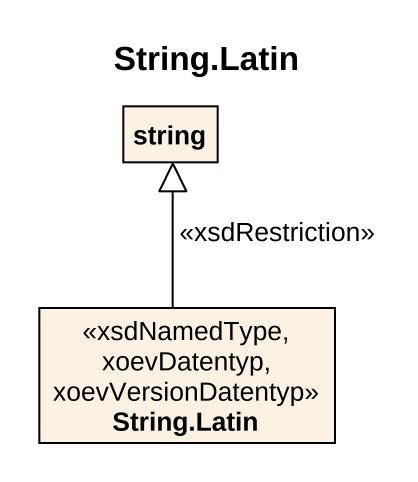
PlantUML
@startuml
title String.Latin
hide circle
hide empty members
class string
class "String.Latin" as String_Latin <<xsdNamedType, xoevDatentyp, xoevVersionDatentyp>>
String_Latin -up-|> string : <<xsdRestriction>>
@enduml
